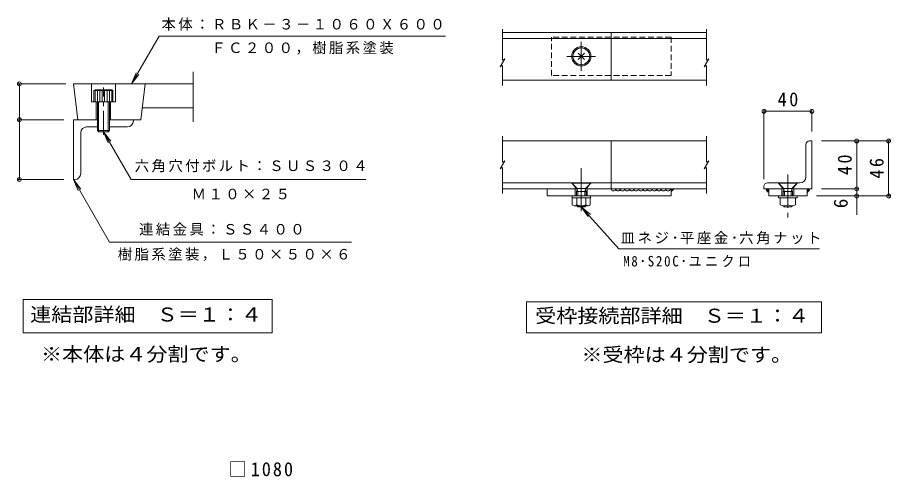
# Model space of a CAD drawing. Units: millimetres on the paper, enlarged 10 times, with parts at other scales. Extents: x -1625 to 1779, y -1367 to 1097.
# Drawn here: x -44 to 1779, y 126 to 1086 of the extents above; entities that cross this region are included whole.
import ezdxf
from ezdxf.enums import TextEntityAlignment as Align

# ---------------------------------------------------------------- set-up
doc = ezdxf.new("R2010")
doc.units = ezdxf.units.MM
doc.header["$LTSCALE"] = 10
doc.header["$PDMODE"] = 32
doc.header["$PDSIZE"] = 8
for name, pattern in [('CHAIN1', [8, 5, -1, 1, -1]), ('CHAIN2', [12, 9, -1, 1, -1]), ('DASHED1', [1.8, 1.2, -0.6])]:
    doc.linetypes.add(name, pattern=pattern)
for name, color, linetype, lineweight in [('1-0', 7, 'Continuous', 18), ('1-3', 6, 'Continuous', 18), ('1-4', 7, 'Continuous', 18), ('1-5', 7, 'Continuous', 18), ('1-6', 6, 'Continuous', 18), ('1-E', 7, 'Continuous', 18)]:
    doc.layers.add(name, color=color, linetype=linetype, lineweight=lineweight)
doc.styles.add('ＭＳ ゴシック', font='')
doc.styles.get('ＭＳ ゴシック').set_extended_font_data('MS Gothic')

msp = doc.modelspace()

# ---------------------------------------------------------------- linework, layer by layer
at = {"layer": '1-0', "color": 4}
for p, q in [((968.85, 1061.33), (968.85, 996.41)), ((1394.84, 1061.33), (1394.84, 996.41)), ((963.9, 982.13), (973.79, 999.26)), ((973.79, 999.26), (968.85, 996.41)), ((1389.89, 982.13), (1399.78, 999.26)), ((1389.89, 982.13), (1394.84, 984.98)), ((1399.78, 999.26), (1394.84, 996.41)), ((1394.84, 984.98), (1394.84, 942.99)), ((968.85, 837.36), (968.85, 783.07)), ((1394.84, 837.36), (1394.84, 783.07)), ((963.9, 768.79), (973.79, 785.92)), ((973.79, 785.92), (968.85, 783.07)), ((1389.89, 768.79), (1399.78, 785.92)), ((1399.78, 785.92), (1394.84, 783.07))]:
    msp.add_line(p, q, dxfattribs=at)
at = {"layer": '1-0', "color": 3}
for p, q in [((1195.81, 1054.22), (968.85, 1054.22)), ((1195.81, 1041.72), (968.85, 1041.72)), ((1195.81, 954.22), (1195.81, 1054.22)), ((1195.81, 1054.22), (1394.84, 1054.22)), ((1195.81, 1041.72), (1394.84, 1041.72)), ((1195.81, 954.22), (968.85, 954.22)), ((1195.81, 954.22), (1394.84, 954.22)), ((72.78, 946.72), (81.99, 871.72)), ((322.78, 946.72), (72.78, 946.72)), ((110.28, 946.72), (110.28, 909.22)), ((160.28, 946.72), (160.28, 909.22)), ((222.78, 946.72), (213.57, 871.72)), ((160.28, 909.22), (110.28, 909.22)), ((120.28, 909.22), (120.28, 871.72)), ((150.28, 909.22), (150.28, 871.72)), ((213.57, 871.72), (197.78, 871.72)), ((968.85, 827.36), (1394.84, 827.36)), ((1195.81, 827.36), (1195.81, 727.36)), ((1609.73, 827.36), (1614.73, 827.36)), ((1614.73, 827.36), (1614.73, 727.36)), ((1602.23, 752.36), (1602.23, 819.86)), ((1113.31, 739.86), (968.85, 739.86)), ((1123.31, 727.36), (1113.31, 739.86)), ((1143.31, 727.36), (1153.31, 739.86)), ((1394.84, 739.86), (1153.31, 739.86)), ((1514.73, 732.36), (1514.73, 727.36)), ((1574.73, 727.36), (1584.73, 739.86)), ((1589.73, 739.86), (1584.73, 739.86)), ((968.85, 727.36), (1123.31, 727.36)), ((1062.39, 712.36), (1062.39, 727.36)), ((1062.39, 712.36), (1320.81, 712.36)), ((1120.81, 727.36), (1120.81, 712.36)), ((1143.31, 727.36), (1394.84, 727.36)), ((1145.81, 727.36), (1145.81, 712.36)), ((1320.81, 727.36), (1320.81, 712.36)), ((1514.73, 727.36), (1554.73, 727.36)), ((1552.23, 727.36), (1552.23, 712.36)), ((1574.73, 727.36), (1614.73, 727.36)), ((1577.23, 727.36), (1577.23, 712.36)), ((1604.73, 727.36), (1604.73, 712.36))]:
    msp.add_line(p, q, dxfattribs=at)
at = {"layer": '1-0', "color": 4, "linetype": 'DASHED1'}
for p in [(1320.81, 1044.22), (1070.81, 964.22)]:
    msp.add_line(p, (1070.81, 1044.22), dxfattribs=at)
at = {"layer": '1-0', "color": 4, "linetype": 'CHAIN2'}
for p, q in [((1133.31, 974.22), (1133.31, 1034.22)), ((1163.31, 1004.22), (1103.31, 1004.22)), ((1133.31, 770.35), (1133.31, 680.75))]:
    msp.add_line(p, q, dxfattribs=at)
at = {"layer": '1-0'}
for p, q in [((1140.1, 997.44), (1126.53, 1011.01)), ((1126.53, 997.44), (1140.1, 1011.01)), ((1113.56, 739.87), (1153.06, 739.87)), ((1113.56, 739.12), (1153.06, 739.12)), ((1123.48, 729.21), (1113.56, 739.12)), ((1143.15, 729.21), (1153.06, 739.12)), ((1544.98, 739.87), (1584.48, 739.87)), ((1544.98, 739.12), (1584.48, 739.12)), ((1554.9, 729.21), (1544.98, 739.12)), ((1574.57, 729.21), (1584.48, 739.12)), ((1123.31, 722), (1125.21, 725.28)), ((1123.31, 722), (1143.31, 722)), ((1123.31, 722), (1123.31, 712.36)), ((1124.23, 728.25), (1142.4, 728.25)), ((1124.78, 726.93), (1126.06, 722)), ((1126.06, 722), (1126.06, 712.36)), ((1141.85, 726.93), (1140.56, 722)), ((1140.56, 722), (1140.56, 712.36)), ((1143.31, 722), (1141.42, 725.28)), ((1143.31, 722), (1143.31, 712.36)), ((1152.69, 708.36), (1152.69, 712.36)), ((1554.73, 722), (1556.63, 725.28)), ((1554.73, 722), (1574.73, 722)), ((1554.73, 722), (1554.73, 712.36)), ((1555.65, 728.25), (1573.82, 728.25)), ((1556.2, 726.93), (1557.48, 722)), ((1557.48, 722), (1557.48, 712.36)), ((1573.27, 726.93), (1571.98, 722)), ((1571.98, 722), (1571.98, 712.36)), ((1574.73, 722), (1572.84, 725.28)), ((1574.73, 722), (1574.73, 712.36)), ((1584.11, 708.36), (1584.11, 712.36)), ((1114.56, 693.91), (1114.56, 708.36)), ((1123.95, 693.91), (1123.95, 708.36)), ((1142.68, 693.91), (1142.68, 708.36)), ((1152.06, 693.91), (1152.06, 708.36)), ((1548.48, 708.36), (1548.48, 693.91)), ((1564.73, 708.36), (1564.73, 693.91)), ((1580.98, 708.36), (1580.98, 693.91)), ((1147.37, 692.11), (1119.25, 692.11)), ((1126.06, 689.86), (1123.82, 692.11)), ((1126.06, 692.11), (1126.06, 689.86)), ((1126.06, 689.86), (1140.56, 689.86)), ((1140.56, 692.11), (1140.56, 689.86)), ((1140.56, 689.86), (1142.81, 692.11)), ((1557.48, 689.86), (1555.24, 692.11)), ((1557.48, 692.11), (1557.48, 689.86)), ((1557.48, 689.86), (1571.98, 689.86)), ((1571.98, 692.11), (1571.98, 689.86)), ((1571.98, 689.86), (1574.23, 692.11))]:
    msp.add_line(p, q, dxfattribs=at)
at = {"layer": '1-0', "color": 4, "linetype": 'CHAIN1'}
msp.add_line((1564.73, 757.31), (1564.73, 667.3), dxfattribs=at)
at = {"layer": '1-0', "linetype": 'DASHED1'}
for p, q in [((1113.56, 739.87), (1113.56, 739.12)), ((1153.06, 739.87), (1153.06, 739.12)), ((1544.98, 739.87), (1544.98, 739.12)), ((1584.48, 739.87), (1584.48, 739.12))]:
    msp.add_line(p, q, dxfattribs=at)
at = {"layer": '1-0', "color": 4, "linetype": 'DASHED1'}
msp.add_lwpolyline([(1320.81, 1044.22), (1320.81, 964.22), (1070.81, 964.22)], dxfattribs=at)
at = {"layer": '1-0', "color": 4}
for points in [[(963.9, 982.13), (968.85, 984.98), (968.85, 942.99)], [(963.9, 768.79), (968.85, 771.65), (968.85, 717.36)], [(1389.89, 768.79), (1394.84, 771.65), (1394.84, 717.36)]]:
    msp.add_lwpolyline(points, dxfattribs=at)
at = {"layer": '1-0', "color": 3}
for points in [[(1554.73, 727.36), (1544.73, 739.86), (1522.23, 739.86)], [(1320.81, 727.36), (1320.77, 726.31), (1321.24, 725.14), (1321.24, 723.98), (1321, 722.81), (1322.17, 722.35), (1322.87, 723.51), (1323.8, 723.75), (1324.73, 724.68), (1325.66, 725.14), (1325.66, 726.31), (1324.5, 727), (1323.56, 727), (1322.63, 726.77), (1321.7, 726.07), (1322.87, 725.61), (1321.7, 726.07), (1322.87, 725.37), (1323.8, 725.61), (1322.63, 726.07), (1321.7, 725.37), (1321.24, 724.21), (1322.4, 724.44), (1323.33, 724.91), (1322.17, 724.91), (1321.24, 724.44), (1322.4, 724.44), (1323.8, 724.91), (1324.73, 725.61), (1323.56, 725.61), (1322.63, 724.68), (1324.26, 725.37), (1325.19, 725.84), (1324.03, 724.91), (1324.26, 726.07), (1323.1, 726.07), (1322.17, 726.07), (1321.7, 727.24), (1321.7, 726.07), (1320.77, 725.37)], [(1320.77, 725.37), (1320.77, 724.21), (1321.93, 724.68), (1321.7, 723.51), (1321.47, 723.28)], [(1524.73, 727.36), (1524.7, 726), (1524.7, 724.79), (1524.7, 723.33), (1524.21, 722.12), (1524.21, 720.91), (1523.24, 720.67), (1522.28, 721.4), (1521.31, 722.12), (1520.82, 723.33), (1520.34, 724.55), (1520.34, 725.76), (1519.85, 726.97), (1518.89, 726.97), (1520.1, 726.97), (1521.07, 726.97), (1522.03, 726.48), (1523, 726), (1523.49, 724.79), (1523.97, 723.58), (1522.28, 723.33), (1521.31, 723.82), (1520.34, 724.06), (1519.37, 724.79), (1520.58, 725.51), (1521.55, 724.79), (1523, 724.06), (1523.97, 722.61), (1522.28, 722.85), (1521.31, 723.58), (1520.34, 724.3), (1521.55, 724.06), (1522.52, 723.33), (1521.79, 724.55), (1521.31, 725.76), (1522.52, 725.76), (1523.49, 725.03), (1524.46, 724.3), (1523.24, 724.3), (1522.28, 725.51)], [(1522.28, 725.51), (1523.49, 725.51), (1523.97, 724.3), (1522.76, 725.27), (1522.76, 726.48), (1523.97, 726), (1523.24, 727.21), (1524.46, 726), (1523.97, 724.79), (1523.24, 723.58), (1522.28, 723.33), (1522.28, 723.58)], [(1524.73, 727.36), (1524.73, 712.36), (1604.73, 712.36)], [(1604.73, 727.36), (1604.77, 726), (1604.77, 724.79), (1604.77, 723.33), (1605.25, 722.12), (1605.25, 720.91), (1606.22, 720.67), (1607.19, 721.4), (1608.16, 722.12), (1608.64, 723.33), (1609.13, 724.55), (1609.13, 725.76), (1609.61, 726.97), (1610.58, 726.97), (1609.37, 726.97), (1608.4, 726.97), (1607.43, 726.48), (1606.46, 726), (1605.98, 724.79), (1605.5, 723.58), (1607.19, 723.33), (1608.16, 723.82), (1609.13, 724.06), (1610.1, 724.79), (1608.89, 725.51), (1607.92, 724.79), (1606.46, 724.06), (1605.5, 722.61), (1607.19, 722.85), (1608.16, 723.58), (1609.13, 724.3), (1607.92, 724.06), (1606.95, 723.33), (1607.67, 724.55), (1608.16, 725.76), (1606.95, 725.76), (1605.98, 725.03), (1605.01, 724.3), (1606.22, 724.3), (1607.19, 725.51)], [(1607.19, 725.51), (1605.98, 725.51), (1605.5, 724.3), (1606.71, 725.27), (1606.71, 726.48), (1605.5, 726), (1606.22, 727.21), (1605.01, 726), (1605.5, 724.79), (1606.22, 723.58), (1607.19, 723.33), (1607.19, 723.58)]]:
    msp.add_lwpolyline(points, dxfattribs=at)
at = {"layer": '1-0'}
for points in [[(1152.69, 708.36), (1113.94, 708.36), (1113.94, 712.36)], [(1584.11, 708.36), (1545.36, 708.36), (1545.36, 712.36)]]:
    msp.add_lwpolyline(points, dxfattribs=at)
at = {"layer": '1-0', "color": 3}
msp.add_circle((1133.31, 1004.22), 20, dxfattribs=at)
at = {"layer": '1-0'}
msp.add_circle((1133.31, 1004.22), 17.5, dxfattribs=at)
at = {"layer": '1-0', "color": 3}
for centre, radius, start, end in [((1609.73, 819.86), 7.5, 90, 180), ((1589.73, 752.36), 12.5, 270, 0), ((1522.23, 732.36), 7.5, 90, 180), ((1200.51, 727.53), 4.75, 182.1183, 357.90616), ((1210.01, 727.53), 4.75, 182.1183, 357.90616), ((1219.51, 727.53), 4.75, 182.1183, 357.90616), ((1229.02, 727.53), 4.75, 182.1183, 357.90616), ((1238.52, 727.53), 4.75, 182.1183, 357.90616), ((1248.02, 727.53), 4.75, 182.1183, 357.90616), ((1257.52, 727.53), 4.75, 182.1183, 357.90616), ((1267.02, 727.53), 4.75, 182.1183, 357.90616), ((1276.53, 727.53), 4.75, 182.1183, 357.90616), ((1286.03, 727.53), 4.75, 182.1183, 357.90616), ((1295.53, 727.53), 4.75, 182.1183, 357.90616), ((1305.03, 727.53), 4.75, 182.1183, 357.90616), ((1314.54, 727.53), 4.75, 182.1183, 357.90616)]:
    msp.add_arc(centre, radius, start, end, dxfattribs=at)
at = {"layer": '1-0'}
for centre, radius, start, end in [((1119.94, 725.67), 5, 14.5742, 45), ((1146.69, 725.67), 5, 135, 165.4258), ((1551.36, 725.67), 5, 14.5742, 45), ((1578.11, 725.67), 5, 135, 165.4258), ((1119.25, 699.11), 7, 227.92572, 312.07428), ((1133.31, 717.33), 25.22, 248.19786, 291.80214), ((1147.37, 699.11), 7, 227.92557, 312.07463), ((1556.61, 711.31), 19.2, 244.96066, 295.03967), ((1572.86, 711.31), 19.2, 244.96033, 295.03934)]:
    msp.add_arc(centre, radius, start, end, dxfattribs=at)
at = {"layer": '1-3', "color": 7}
for p, q in [((-43.25, 946.72), (56.53, 946.72)), ((-40.25, 946.72), (-40.25, 871.72)), ((-43.25, 871.72), (52.78, 871.72)), ((-40.25, 871.72), (-40.25, 746.72)), ((-43.25, 746.72), (52.78, 746.72))]:
    msp.add_line(p, q, dxfattribs=at)
at = {"layer": '1-3', "color": 2}
for p, q in [((115.28, 932.72), (115.28, 909.22)), ((117.78, 932.72), (117.78, 909.22)), ((152.68, 934.22), (117.88, 934.22)), ((122.78, 932.72), (122.78, 849.22)), ((127.78, 932.72), (127.78, 909.22)), ((132.78, 932.72), (132.78, 909.22)), ((137.78, 932.72), (137.78, 909.22)), ((142.78, 932.72), (142.78, 909.22)), ((147.78, 932.72), (147.78, 909.22)), ((155.28, 932.72), (152.68, 934.22)), ((152.78, 932.72), (152.78, 909.22)), ((155.28, 909.22), (155.28, 932.72)), ((125.28, 909.22), (125.28, 846.72)), ((145.28, 846.72), (145.28, 909.22)), ((147.78, 849.22), (147.78, 909.22)), ((122.78, 849.22), (147.78, 849.22)), ((122.78, 849.22), (125.28, 846.72)), ((145.28, 846.72), (125.28, 846.72)), ((147.78, 849.22), (145.28, 846.72))]:
    msp.add_line(p, q, dxfattribs=at)
at = {"layer": '1-3', "color": 2, "linetype": 'CHAIN1'}
msp.add_line((135.28, 840.14), (135.28, 938.75), dxfattribs=at)
at = {"layer": '1-3', "color": 4}
for p, q in [((72.78, 871.72), (72.78, 746.72)), ((122.78, 871.72), (72.78, 871.72)), ((147.78, 871.72), (197.78, 871.72)), ((197.78, 869.22), (197.78, 871.72)), ((87.78, 759.22), (87.78, 844.22)), ((122.78, 856.72), (100.28, 856.72)), ((185.28, 856.72), (147.78, 856.72)), ((75.28, 746.72), (72.78, 746.72))]:
    msp.add_line(p, q, dxfattribs=at)
at = {"layer": '1-3', "color": 2}
msp.add_lwpolyline([(155.28, 932.72), (115.28, 932.72), (117.88, 934.22)], dxfattribs=at)
at = {"layer": '1-3', "color": 4}
for centre, start, end in [((185.28, 869.22), 270, 0), ((100.28, 844.22), 90, 180), ((75.28, 759.22), 270, 0)]:
    msp.add_arc(centre, 12.5, start, end, dxfattribs=at)
at = {"layer": '1-3', "color": 7}
for p in [(-40.25, 946.72), (-40.25, 871.72), (-40.25, 746.72)]:
    msp.add_point(p, dxfattribs=at)
at = {"layer": '1-4', "color": 3}
for p, q in [((322.78, 867.53), (322.78, 971.72)), ((322.78, 896.72), (216.64, 896.72))]:
    msp.add_line(p, q, dxfattribs=at)
at = {"layer": '1-4'}
for p, q in [((1514.73, 892.34), (1514.73, 747.36)), ((1514.73, 889.34), (1614.73, 889.34)), ((1614.73, 892.34), (1614.73, 847.36)), ((1778.18, 827.36), (1634.73, 827.36)), ((1708.47, 827.36), (1708.47, 727.36)), ((1775.18, 827.36), (1775.18, 712.36)), ((72.78, 746.72), (82.35, 723.62)), ((1778.18, 712.36), (1624.73, 712.36)), ((1711.47, 727.36), (1634.73, 727.36)), ((1708.47, 727.36), (1708.47, 672.92)), ((148.27, 615.97), (653.3, 615.97))]:
    msp.add_line(p, q, dxfattribs=at)
msp.add_lwpolyline([(148.27, 615.97), (72.78, 746.72), (88, 726.88)], dxfattribs=at)
for p in [(1514.73, 889.34), (1614.73, 889.34), (1708.47, 827.36), (1775.18, 827.36), (1708.47, 727.36), (1708.47, 712.36), (1775.18, 712.36)]:
    msp.add_point(p, dxfattribs=at)
at = {"layer": '1-5'}
for p, q in [((-32.58, 496.16), (487.42, 496.16)), ((-32.58, 496.16), (-32.58, 426.16)), ((487.42, 496.16), (487.42, 426.16)), ((-32.58, 426.16), (487.42, 426.16))]:
    msp.add_line(p, q, dxfattribs=at)
at = {"layer": '1-6', "color": 7}
for p, q in [((1133.31, 689.86), (1147.4, 669.21)), ((1211.8, 602.07), (1630.72, 602.07)), ((1019.05, 491.16), (1635.05, 491.16)), ((1019.05, 491.16), (1019.05, 426.16)), ((1635.05, 491.16), (1635.05, 426.16)), ((1019.05, 426.16), (1635.05, 426.16))]:
    msp.add_line(p, q, dxfattribs=at)
msp.add_lwpolyline([(1211.8, 602.07), (1133.31, 689.86), (1152.27, 673.56)], dxfattribs=at)
at = {"layer": '1-E'}
for p, q in [((194.03, 946.72), (251.76, 1046.72)), ((849.71, 1046.72), (251.76, 1046.72)), ((194.03, 946.72), (203.6, 969.81)), ((194.03, 946.72), (209.25, 966.55)), ((135.28, 846.72), (150.5, 826.88)), ((135.28, 846.72), (144.85, 823.62))]:
    msp.add_line(p, q, dxfattribs=at)
msp.add_lwpolyline([(135.28, 846.72), (193.01, 746.72), (683.08, 746.72)], dxfattribs=at)

# ---------------------------------------------------------------- texts
at = {"layer": '1-0', "color": 2, "insert": (396.56, 125.95), "char_height": 29.33, "attachment_point": 7, "style": 'ＭＳ ゴシック'}
msp.add_mtext('\\T1.22;\\W0.95;□1080', dxfattribs=at)
at = {"layer": '1-4', "color": 2, "style": 'ＭＳ ゴシック'}
msp.add_text('6', height=29.33, rotation=90, dxfattribs=at).set_placement((1698.47, 686.76), align=Align.BOTTOM_LEFT)
at = {"layer": '1-4', "color": 2, "insert": (1543.48, 899.34), "char_height": 29.33, "attachment_point": 7, "style": 'ＭＳ ゴシック'}
msp.add_mtext('\\T1.27;\\W0.95;40', dxfattribs=at)
at = {"layer": '1-4', "color": 2, "char_height": 29.33, "attachment_point": 7, "rotation": 90, "style": 'ＭＳ ゴシック'}
for s, insert in [('\\T1.27;\\W0.95;40', (1698.47, 756.11)), ('\\T1.27;\\W0.95;46', (1765.18, 748.61))]:
    msp.add_mtext(s, dxfattribs=dict(at, insert=insert))
at = {"layer": '1-4', "char_height": 21.99, "attachment_point": 7, "style": 'ＭＳ ゴシック'}
for s, insert in [('\\T1.17;連結金具：ＳＳ４００', (209.7, 629.33)), ('\\T1.17;樹脂系塗装，Ｌ５０×５０×６', (165.21, 576.37))]:
    msp.add_mtext(s, dxfattribs=dict(at, insert=insert))
at = {"layer": '1-5', "color": 2, "style": 'ＭＳ ゴシック', "width": 1.1}
msp.add_text('連結部詳細\u3000Ｓ＝１：４', height=29.33, dxfattribs=at).set_placement((-17.58, 441.16), align=Align.BOTTOM_LEFT)
at = {"layer": '1-6', "color": 2, "style": 'ＭＳ ゴシック', "width": 1.1}
for s, p in [('受枠接続部詳細\u3000Ｓ＝１：４', (1037.05, 438.66)), ('※本体は４分割です。', (4.92, 358.28)), ('※受枠は４分割です。', (1133.53, 357.25))]:
    msp.add_text(s, height=29.33, dxfattribs=at).set_placement(p, align=Align.BOTTOM_LEFT)
at = {"layer": '1-6', "color": 7, "char_height": 21.99, "attachment_point": 7, "style": 'ＭＳ ゴシック'}
for s, insert in [('\\T1.18;皿ネジ･平座金･六角ナット', (1215.53, 611.37)), ('\\T1.27;\\W0.9;M8･S20C･ユニクロ', (1220.72, 563.79))]:
    msp.add_mtext(s, dxfattribs=dict(at, insert=insert))
at = {"layer": '1-E', "char_height": 21.99, "attachment_point": 7, "style": 'ＭＳ ゴシック'}
for s, insert in [('\\T1.17;本体：ＲＢＫ－３－１０６０Ｘ６００', (256.63, 1057.94)), ('\\T1.17;ＦＣ２００，樹脂系塗装', (360.74, 1007.97)), ('\\T1.17;六角穴付ボルト：ＳＵＳ３０４', (200.72, 761.99)), ('\\T1.17;Ｍ１０×２５', (319.55, 705.1))]:
    msp.add_mtext(s, dxfattribs=dict(at, insert=insert))

doc.saveas('drawing.dxf')
